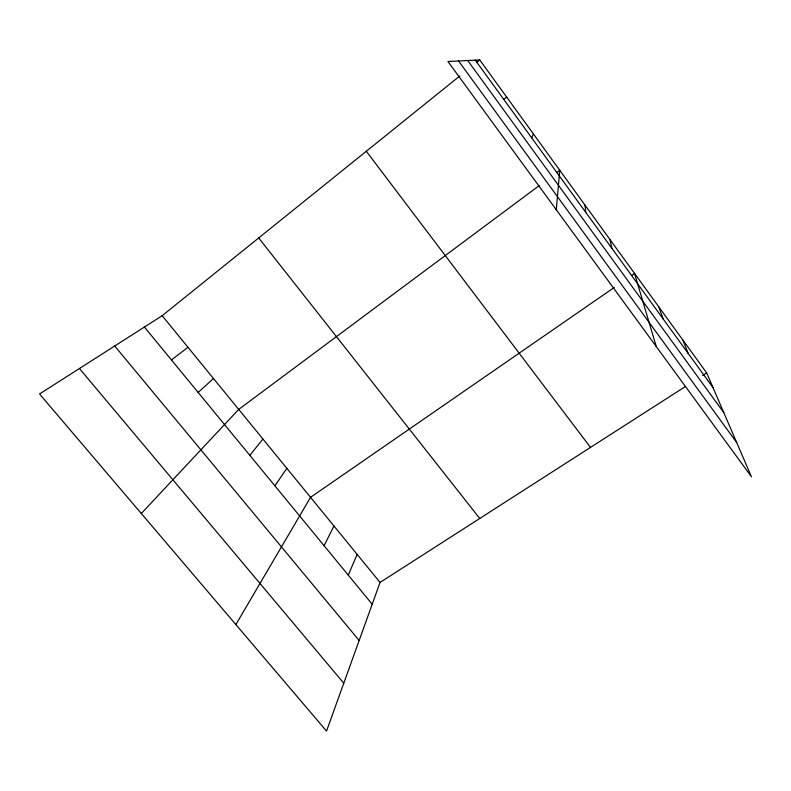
<?xml version="1.0" encoding="UTF-8"?>
<svg xmlns="http://www.w3.org/2000/svg" width="791" height="791" viewBox="0 0 791 791"><rect width="100%" height="100%" fill="white"/><g stroke="black" fill="none" stroke-linecap="round" stroke-linejoin="round"><path stroke-width="1.19" d="M556.3 209.773L559.761 170.302L556.824 172.497M685.253 386.611L380.056 582.433L326.535 731.072L39.55 393.977L162.175 315.698L459.828 75.956M348.277 575.126L357.137 554.372M531.651 137.812L533.431 133.986M324.092 545.691L333.96 526.005M235.866 624.574L310.537 497.331L614.3 287.44M274.882 485.812L286.856 468.341M249.857 455.359L262.919 439.035M141.312 513.507L238.714 409.402L539.175 185.628M198.145 392.435L213.491 378.523M476.884 62.222L479.732 59.928L706.66 372.877L751.45 476.785L447.933 61.5L479.732 59.928M171.439 359.935L187.981 347.289M631.515 275.545L634.56 273.449L656.263 346.547M503.659 99.251L506.754 97.194M702.586 375.498L706.66 372.877M79.436 368.517L343.769 683.197M114.705 346.003L359.154 640.483M144.407 327.039L372.205 604.245M162.175 315.698L380.056 582.433M258.697 237.962L479.751 518.471M366.312 151.279L590.482 447.419M467.718 60.521L723.785 412.605M458.553 60.976L736.678 442.525M475.272 60.146L713.037 387.679M682.91 340.14L688.219 353.488M658.883 306.997L663.085 318.872M609.93 239.485L611.848 248.285M585.004 205.106L585.736 212.314"/></g></svg>
